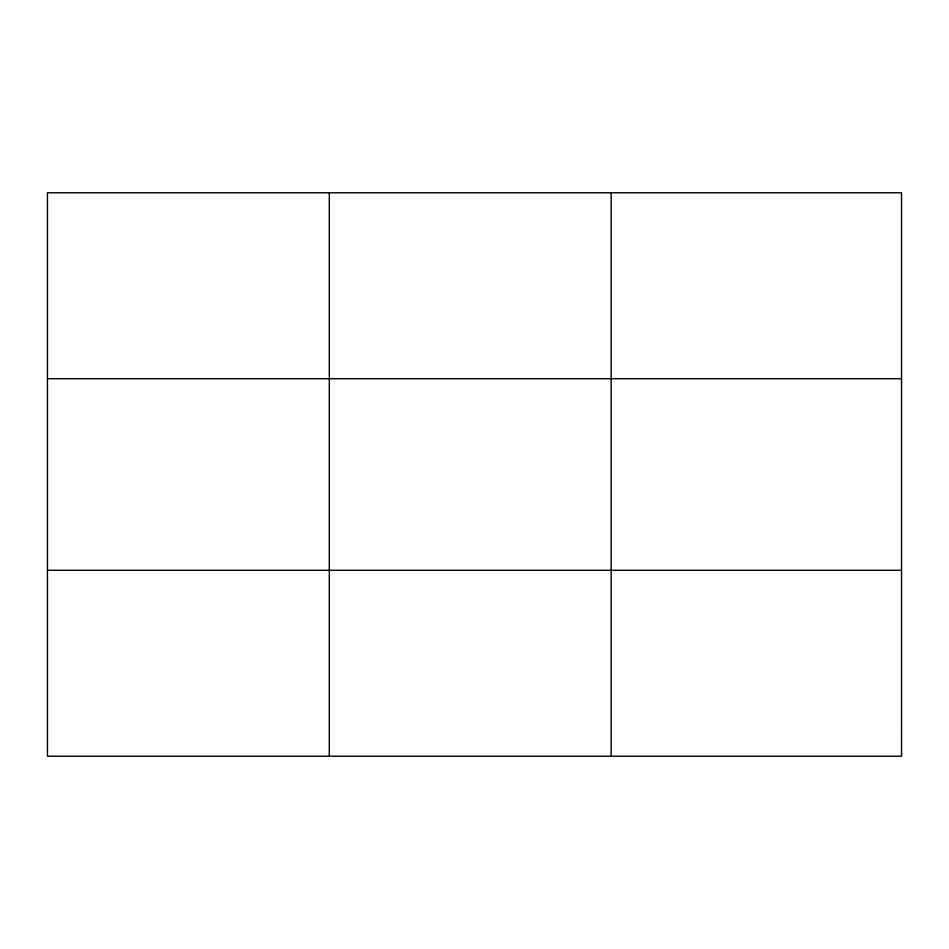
<?xml version="1.0" encoding="UTF-8"?>
<svg xmlns="http://www.w3.org/2000/svg" width="949" height="949" viewBox="0 0 949 949"><rect width="100%" height="100%" fill="white"/><g stroke="black" fill="none" stroke-linecap="round" stroke-linejoin="round"><path stroke-width="1.42" d="M329.303 756.223L329.303 192.777M611.156 756.223L611.156 192.777M47.45 378.71L901.55 378.71M47.45 570.29L901.55 570.29M901.55 732.984L901.55 756.223L47.45 756.223L47.45 192.777L901.55 192.777L901.55 732.984"/></g></svg>
